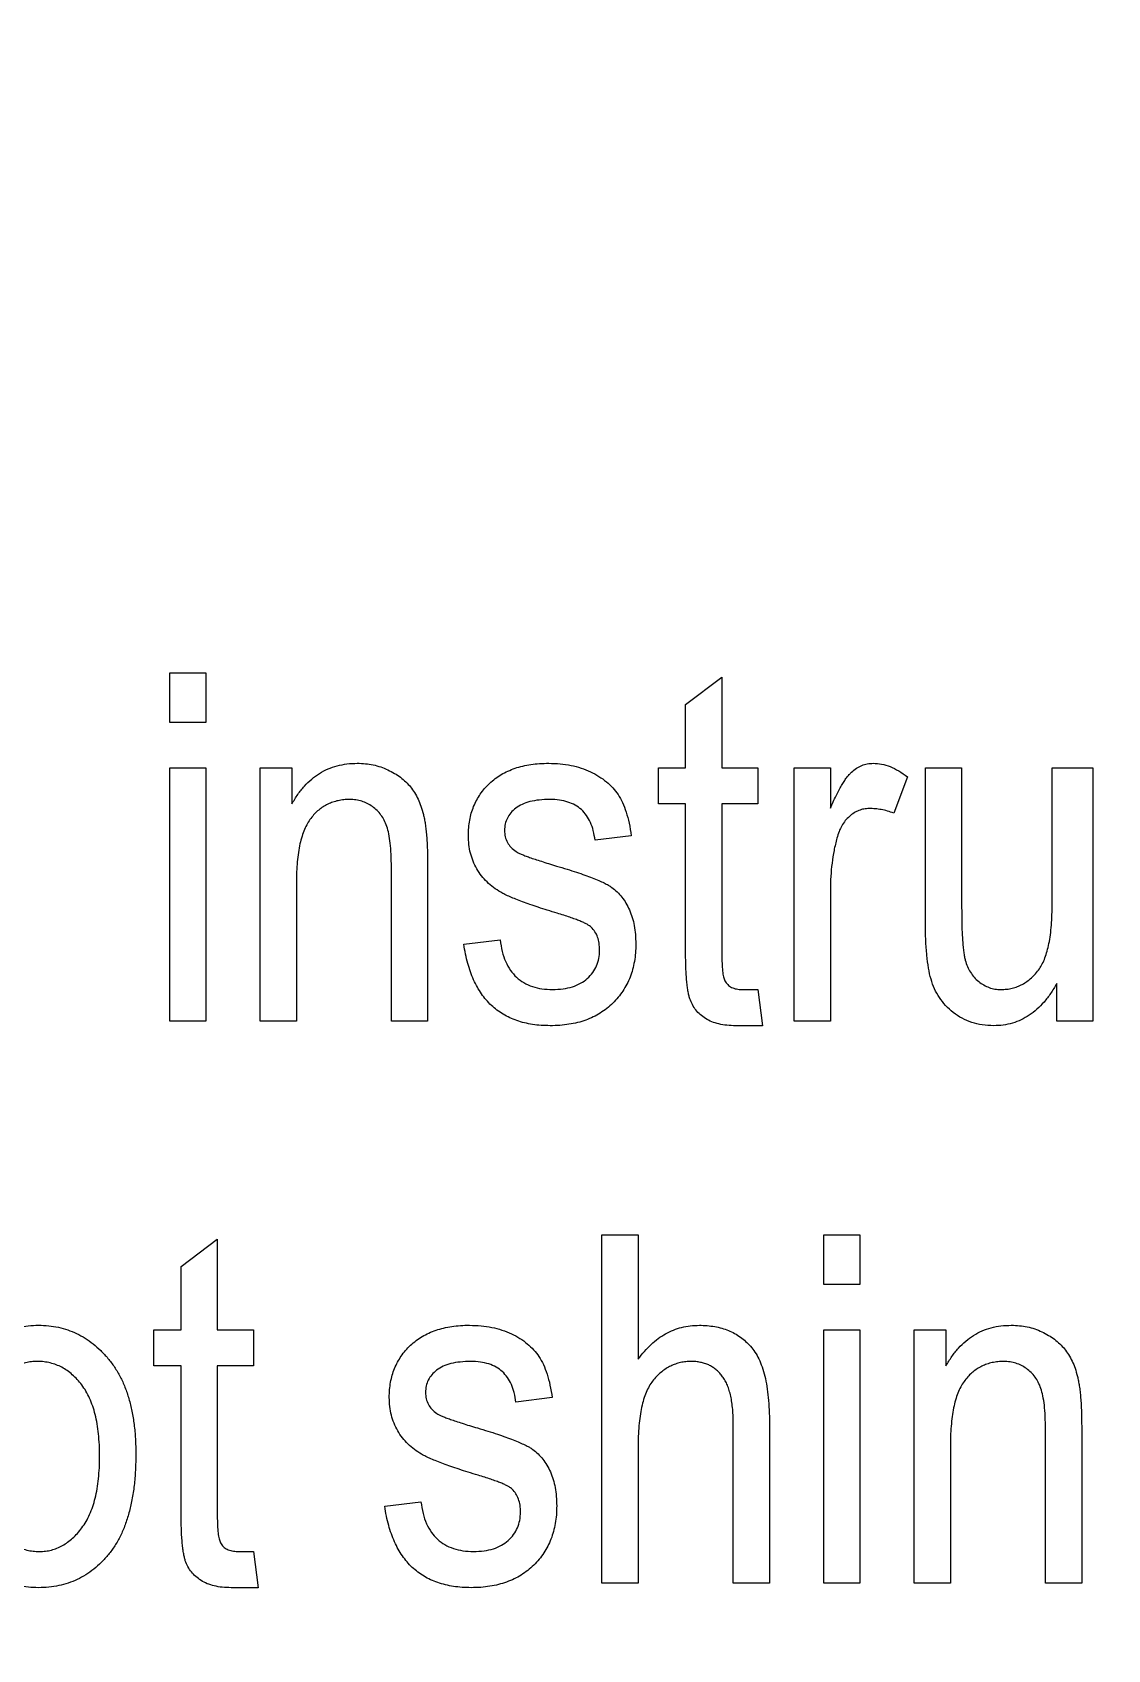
# Model space of a CAD drawing. Header units: millimetres. Extents: x -34 to 34, y -34 to 34.
# Drawn here: x -16.14 to -10.59, y 7.17 to 15.52 of the extents above; entities that cross this region are included whole.
import ezdxf

# ---------------------------------------------------------------- set-up
doc = ezdxf.new("R2010")
doc.units = ezdxf.units.MM

msp = doc.modelspace()

# ---------------------------------------------------------------- linework, layer by layer
at = {"color": 7, "linetype": 'Continuous', "lineweight": 25}
for p, q in [((-15.4331, 11.9557), (-15.4331, 12.2126)), ((-15.4331, 12.2126), (-15.2463, 12.2126)), ((-15.2463, 12.2126), (-15.2463, 11.9557)), ((-12.7714, 12.0491), (-12.5846, 12.1892)), ((-12.5846, 12.1892), (-12.5846, 11.7223)), ((-12.7714, 11.7223), (-12.7714, 12.0491)), ((-15.2463, 11.9557), (-15.4331, 11.9557)), ((-15.4331, 10.4148), (-15.4331, 11.7223)), ((-15.4331, 11.7223), (-15.2463, 11.7223)), ((-15.2463, 11.7223), (-15.2463, 10.4148)), ((-14.9661, 10.4148), (-14.9661, 11.7223)), ((-14.9661, 11.7223), (-14.8027, 11.7223)), ((-14.8027, 11.7223), (-14.8027, 11.5355)), ((-12.9115, 11.5355), (-12.9115, 11.7223)), ((-12.9115, 11.7223), (-12.7714, 11.7223)), ((-12.5846, 11.7223), (-12.3978, 11.7223)), ((-12.3978, 11.7223), (-12.3978, 11.5355)), ((-12.211, 10.4148), (-12.211, 11.7223)), ((-12.211, 11.7223), (-12.0242, 11.7223)), ((-12.0242, 11.7223), (-12.0242, 11.5136)), ((-11.5339, 10.916), (-11.5339, 11.7223)), ((-11.5339, 11.7223), (-11.3471, 11.7223)), ((-11.3471, 11.7223), (-11.3471, 10.9985)), ((-10.8802, 11.0229), (-10.8802, 11.7223)), ((-10.8802, 11.7223), (-10.67, 11.7223)), ((-10.67, 11.7223), (-10.67, 10.4148)), ((-11.6273, 11.6756), (-11.6974, 11.4888)), ((-12.7714, 11.5355), (-12.9115, 11.5355)), ((-12.7714, 10.7887), (-12.7714, 11.5355)), ((-12.3978, 11.5355), (-12.5846, 11.5355)), ((-12.5846, 11.5355), (-12.5846, 10.7613)), ((-13.0516, 11.372), (-13.2384, 11.3487)), ((-14.289, 10.4148), (-14.289, 11.2093)), ((-14.1022, 11.2152), (-14.1022, 10.4148)), ((-14.7794, 11.1283), (-14.7794, 10.4148)), ((-12.0242, 11.0926), (-12.0242, 10.4148)), ((-13.9155, 10.8117), (-13.7287, 10.835)), ((-10.8568, 10.4148), (-10.8568, 10.6088)), ((-12.4792, 10.5782), (-12.3978, 10.5782)), ((-12.3978, 10.5782), (-12.3745, 10.3914)), ((-15.2463, 10.4148), (-15.4331, 10.4148)), ((-14.7794, 10.4148), (-14.9661, 10.4148)), ((-14.1022, 10.4148), (-14.289, 10.4148)), ((-12.3745, 10.3914), (-12.5127, 10.3914)), ((-12.0242, 10.4148), (-12.211, 10.4148)), ((-10.67, 10.4148), (-10.8568, 10.4148)), ((-15.3742, 9.1495), (-15.1874, 9.2896)), ((-15.1874, 9.2896), (-15.1874, 8.8226)), ((-13.2028, 7.5151), (-13.2028, 9.3129)), ((-13.2028, 9.3129), (-13.016, 9.3129)), ((-13.016, 9.3129), (-13.016, 8.6701)), ((-12.0587, 9.0561), (-12.0587, 9.3129)), ((-12.0587, 9.3129), (-11.8719, 9.3129)), ((-11.8719, 9.3129), (-11.8719, 9.0561)), ((-15.3742, 8.8226), (-15.3742, 9.1495)), ((-11.8719, 9.0561), (-12.0587, 9.0561)), ((-15.5143, 8.6358), (-15.5143, 8.8226)), ((-15.5143, 8.8226), (-15.3742, 8.8226)), ((-15.1874, 8.8226), (-15.0006, 8.8226)), ((-15.0006, 8.8226), (-15.0006, 8.6358)), ((-12.0587, 7.5151), (-12.0587, 8.8226)), ((-12.0587, 8.8226), (-11.8719, 8.8226)), ((-11.8719, 8.8226), (-11.8719, 7.5151)), ((-11.5918, 7.5151), (-11.5918, 8.8226)), ((-11.5918, 8.8226), (-11.4283, 8.8226)), ((-11.4283, 8.8226), (-11.4283, 8.6358)), ((-15.3742, 8.6358), (-15.5143, 8.6358)), ((-15.3742, 7.889), (-15.3742, 8.6358)), ((-15.0006, 8.6358), (-15.1874, 8.6358)), ((-15.1874, 8.6358), (-15.1874, 7.8617)), ((-13.4596, 8.4724), (-13.6464, 8.449)), ((-12.5257, 7.5151), (-12.5257, 8.3421)), ((-12.3389, 8.3399), (-12.3389, 7.5151)), ((-10.9147, 7.5151), (-10.9147, 8.3097)), ((-10.7279, 8.3155), (-10.7279, 7.5151)), ((-13.016, 8.229), (-13.016, 7.5151)), ((-11.405, 8.2287), (-11.405, 7.5151)), ((-14.3235, 7.912), (-14.1367, 7.9354)), ((-15.082, 7.6785), (-15.0006, 7.6785)), ((-15.0006, 7.6785), (-14.9773, 7.4917)), ((-13.016, 7.5151), (-13.2028, 7.5151)), ((-12.3389, 7.5151), (-12.5257, 7.5151)), ((-11.8719, 7.5151), (-12.0587, 7.5151)), ((-11.405, 7.5151), (-11.5918, 7.5151)), ((-10.7279, 7.5151), (-10.9147, 7.5151)), ((-14.9773, 7.4917), (-15.1155, 7.4917))]:
    msp.add_line(p, q, dxfattribs=at)
at = {"color": 7, "linetype": 'Continuous'}
msp.add_circle((0, 0), 34, dxfattribs=at)
at = {"color": 7, "linetype": 'Continuous', "lineweight": 25}
for points, knots in [([(-14.8027, 11.5355), (-14.7927, 11.5523), (-14.7735, 11.5847), (-14.7392, 11.628), (-14.7014, 11.6643), (-14.6605, 11.6944), (-14.6164, 11.7177), (-14.5686, 11.7336), (-14.518, 11.7439), (-14.483, 11.745), (-14.4652, 11.7456)], [0, 0, 0, 0, 0.1396, 0.269696, 0.394051, 0.513661, 0.631635, 0.750274, 0.872674, 1, 1, 1, 1]), ([(-14.4652, 11.7456), (-14.4512, 11.7452), (-14.4237, 11.7443), (-14.3832, 11.738), (-14.3443, 11.7275), (-14.3075, 11.7123), (-14.2733, 11.6943), (-14.2416, 11.674), (-14.2145, 11.6499), (-14.1898, 11.6238), (-14.1688, 11.594), (-14.1503, 11.5606), (-14.1357, 11.5227), (-14.1254, 11.4884), (-14.1186, 11.4579), (-14.1145, 11.4318), (-14.1102, 11.4028), (-14.1077, 11.3708), (-14.1048, 11.3361), (-14.1037, 11.2983), (-14.1024, 11.2577), (-14.1023, 11.2296), (-14.1022, 11.2152)], [0, 0, 0, 0, 0.057076, 0.112243, 0.166711, 0.220738, 0.273946, 0.324397, 0.373587, 0.421633, 0.470319, 0.521782, 0.576728, 0.63569, 0.667677, 0.703855, 0.743388, 0.787184, 0.834397, 0.885486, 0.941017, 1, 1, 1, 1]), ([(-13.8921, 11.3728), (-13.8918, 11.3863), (-13.8911, 11.4127), (-13.8857, 11.4514), (-13.8776, 11.4882), (-13.8655, 11.5232), (-13.8495, 11.5557), (-13.831, 11.5868), (-13.8085, 11.6157), (-13.7826, 11.6425), (-13.754, 11.6671), (-13.7221, 11.688), (-13.6878, 11.7059), (-13.6507, 11.7205), (-13.6112, 11.7318), (-13.569, 11.7396), (-13.5243, 11.7451), (-13.4935, 11.7454), (-13.4777, 11.7456)], [0, 0, 0, 0, 0.064436, 0.125867, 0.185938, 0.24426, 0.301581, 0.35857, 0.416451, 0.475923, 0.535995, 0.595828, 0.657302, 0.7203, 0.78546, 0.85336, 0.924575, 1, 1, 1, 1]), ([(-13.4777, 11.7456), (-13.4578, 11.745), (-13.4192, 11.7438), (-13.3631, 11.7359), (-13.3107, 11.7219), (-13.2624, 11.7027), (-13.2184, 11.6791), (-13.1798, 11.6512), (-13.1466, 11.6196), (-13.1183, 11.5837), (-13.0953, 11.5415), (-13.0767, 11.4921), (-13.0613, 11.4349), (-13.0549, 11.3938), (-13.0516, 11.372)], [0, 0, 0, 0, 0.094098, 0.183224, 0.267982, 0.350533, 0.429223, 0.50396, 0.575737, 0.645979, 0.719792, 0.80267, 0.895821, 1, 1, 1, 1]), ([(-12.0242, 11.5136), (-12.0195, 11.5248), (-12.0103, 11.5465), (-11.9955, 11.5769), (-11.9819, 11.6049), (-11.9679, 11.6296), (-11.9546, 11.6516), (-11.9413, 11.6704), (-11.9284, 11.6863), (-11.912, 11.7034), (-11.8905, 11.7202), (-11.8631, 11.7351), (-11.8337, 11.7439), (-11.8137, 11.745), (-11.8035, 11.7456)], [0, 0, 0, 0, 0.107464, 0.207128, 0.29815, 0.381595, 0.457107, 0.523978, 0.584878, 0.637149, 0.732511, 0.823565, 0.910677, 1, 1, 1, 1]), ([(-11.8035, 11.7456), (-11.789, 11.7447), (-11.7591, 11.743), (-11.7147, 11.7287), (-11.6697, 11.7068), (-11.6419, 11.6863), (-11.6273, 11.6756)], [0, 0, 0, 0, 0.226109, 0.462956, 0.719978, 1, 1, 1, 1]), ([(-14.5039, 11.5588), (-14.5141, 11.5586), (-14.5342, 11.5581), (-14.5635, 11.5532), (-14.5911, 11.5455), (-14.6172, 11.5349), (-14.6419, 11.5214), (-14.6646, 11.5043), (-14.686, 11.4846), (-14.7053, 11.4613), (-14.7233, 11.4347), (-14.7383, 11.4036), (-14.751, 11.3682), (-14.7616, 11.3286), (-14.7694, 11.2847), (-14.7751, 11.2365), (-14.7789, 11.1839), (-14.7792, 11.1473), (-14.7794, 11.1283)], [0, 0, 0, 0, 0.053032, 0.104144, 0.15326, 0.201625, 0.249892, 0.298577, 0.348552, 0.40047, 0.45504, 0.51483, 0.579268, 0.649788, 0.726724, 0.810576, 0.901604, 1, 1, 1, 1]), ([(-14.289, 11.2093), (-14.2893, 11.2317), (-14.2898, 11.2734), (-14.2938, 11.3311), (-14.3012, 11.379), (-14.3113, 11.4185), (-14.3253, 11.4509), (-14.3421, 11.4789), (-14.3628, 11.5028), (-14.3866, 11.5229), (-14.4129, 11.5391), (-14.4415, 11.5505), (-14.4721, 11.5577), (-14.4932, 11.5585), (-14.5039, 11.5588)], [0, 0, 0, 0, 0.144217, 0.268382, 0.372345, 0.456741, 0.530103, 0.599047, 0.666277, 0.732998, 0.799118, 0.864162, 0.930883, 1, 1, 1, 1]), ([(-13.4711, 11.5588), (-13.4896, 11.5583), (-13.5243, 11.5574), (-13.5727, 11.549), (-13.6141, 11.5357), (-13.6476, 11.5157), (-13.6733, 11.4913), (-13.6918, 11.4635), (-13.7034, 11.4324), (-13.7047, 11.4103), (-13.7053, 11.399)], [0, 0, 0, 0, 0.174448, 0.326882, 0.461347, 0.581638, 0.691071, 0.792789, 0.893938, 1, 1, 1, 1]), ([(-13.2384, 11.3487), (-13.2409, 11.3652), (-13.2458, 11.3966), (-13.2603, 11.4402), (-13.2814, 11.4768), (-13.3077, 11.5075), (-13.3407, 11.5308), (-13.3791, 11.5473), (-13.4233, 11.5572), (-13.4546, 11.5583), (-13.4711, 11.5588)], [0, 0, 0, 0, 0.14289, 0.271578, 0.390469, 0.502571, 0.615208, 0.73219, 0.859187, 1, 1, 1, 1]), ([(-11.824, 11.5121), (-11.8331, 11.5117), (-11.8514, 11.5108), (-11.8778, 11.5024), (-11.9034, 11.4901), (-11.9267, 11.472), (-11.9483, 11.45), (-11.966, 11.4234), (-11.9809, 11.3931), (-11.9876, 11.3711), (-11.991, 11.3596)], [0, 0, 0, 0, 0.112848, 0.223771, 0.33901, 0.460958, 0.585978, 0.716454, 0.853137, 1, 1, 1, 1]), ([(-11.6974, 11.4888), (-11.7081, 11.4924), (-11.7292, 11.4994), (-11.7612, 11.5066), (-11.7927, 11.5113), (-11.8136, 11.5118), (-11.824, 11.5121)], [0, 0, 0, 0, 0.263191, 0.515011, 0.759958, 1, 1, 1, 1]), ([(-13.4339, 10.9718), (-13.4509, 10.977), (-13.4836, 10.987), (-13.5304, 11.002), (-13.5731, 11.0161), (-13.6115, 11.0299), (-13.6457, 11.0436), (-13.6761, 11.0558), (-13.7024, 11.0677), (-13.7313, 11.083), (-13.7629, 11.1037), (-13.7963, 11.1322), (-13.825, 11.1647), (-13.8493, 11.2005), (-13.8682, 11.2398), (-13.8824, 11.2817), (-13.8903, 11.3265), (-13.8915, 11.3572), (-13.8921, 11.3728)], [0, 0, 0, 0, 0.080348, 0.1540858, 0.2217464, 0.2830078, 0.3384292, 0.3876371, 0.431089, 0.4683951, 0.535347, 0.6011012, 0.6656148, 0.7304355, 0.7957028, 0.8616285, 0.9296397, 1, 1, 1, 1]), ([(-13.7053, 11.399), (-13.7047, 11.3881), (-13.7035, 11.3667), (-13.6915, 11.3368), (-13.6726, 11.3104), (-13.6553, 11.2972), (-13.6462, 11.2903)], [0, 0, 0, 0, 0.253335, 0.496023, 0.737057, 1, 1, 1, 1]), ([(-11.991, 11.3596), (-11.9962, 11.3384), (-12.0067, 11.2957), (-12.0165, 11.2296), (-12.023, 11.1618), (-12.0238, 11.1158), (-12.0242, 11.0926)], [0, 0, 0, 0, 0.242734, 0.489053, 0.741607, 1, 1, 1, 1]), ([(-13.6462, 11.2903), (-13.6426, 11.2882), (-13.6341, 11.2832), (-13.6187, 11.2761), (-13.599, 11.2681), (-13.5749, 11.2596), (-13.5467, 11.2495), (-13.5139, 11.2393), (-13.477, 11.2273), (-13.4507, 11.2196), (-13.4368, 11.2155)], [0, 0, 0, 0, 0.056472, 0.132657, 0.228152, 0.343167, 0.4768, 0.631658, 0.805172, 1, 1, 1, 1]), ([(-13.4368, 11.2155), (-13.4188, 11.2101), (-13.3845, 11.1998), (-13.3359, 11.1841), (-13.2924, 11.1692), (-13.2542, 11.1551), (-13.2212, 11.1417), (-13.1935, 11.1288), (-13.1706, 11.1176), (-13.1477, 11.1023), (-13.1239, 11.0822), (-13.0992, 11.0549), (-13.0779, 11.0235), (-13.06, 10.9884), (-13.046, 10.9495), (-13.0351, 10.9073), (-13.0296, 10.8613), (-13.0287, 10.8296), (-13.0282, 10.8131)], [0, 0, 0, 0, 0.088802, 0.1690438, 0.2412984, 0.3055988, 0.3614603, 0.4094934, 0.4495465, 0.4818679, 0.5389057, 0.5962116, 0.6552845, 0.7171584, 0.7819972, 0.8500813, 0.9224248, 1, 1, 1, 1]), ([(-10.9462, 10.6851), (-10.9409, 10.6935), (-10.9296, 10.7112), (-10.9164, 10.7419), (-10.9053, 10.7771), (-10.8958, 10.817), (-10.8886, 10.8617), (-10.8837, 10.9112), (-10.8808, 10.9655), (-10.8804, 11.0032), (-10.8802, 11.0229)], [0, 0, 0, 0, 0.085387, 0.18044, 0.28596, 0.403171, 0.532484, 0.67549, 0.830521, 1, 1, 1, 1]), ([(-13.2577, 10.8996), (-13.2607, 10.9021), (-13.2676, 10.9079), (-13.2808, 10.9155), (-13.2973, 10.924), (-13.3175, 10.9328), (-13.3416, 10.9416), (-13.369, 10.9517), (-13.4002, 10.9617), (-13.4223, 10.9683), (-13.4339, 10.9718)], [0, 0, 0, 0, 0.0610042, 0.1413952, 0.2376911, 0.352034, 0.4865135, 0.6384007, 0.8107359, 1, 1, 1, 1]), ([(-11.3471, 10.9985), (-11.347, 10.9824), (-11.3469, 10.9516), (-11.3462, 10.9075), (-11.3448, 10.8675), (-11.3426, 10.8317), (-11.3402, 10.8001), (-11.3368, 10.7726), (-11.3335, 10.7491), (-11.3276, 10.724), (-11.3184, 10.6964), (-11.3021, 10.6675), (-11.2834, 10.6409), (-11.2599, 10.6189), (-11.2336, 10.601), (-11.2054, 10.5876), (-11.1751, 10.5796), (-11.1544, 10.5787), (-11.1439, 10.5782)], [0, 0, 0, 0, 0.091359, 0.175113, 0.251293, 0.319245, 0.378962, 0.431928, 0.476759, 0.513694, 0.57892, 0.641169, 0.702077, 0.763267, 0.823543, 0.882371, 0.940283, 1, 1, 1, 1]), ([(-13.215, 10.781), (-13.2154, 10.7931), (-13.2162, 10.8162), (-13.2243, 10.8485), (-13.2378, 10.8769), (-13.2511, 10.8921), (-13.2577, 10.8996)], [0, 0, 0, 0, 0.280002, 0.533179, 0.769121, 1, 1, 1, 1]), ([(-11.1822, 10.3914), (-11.2018, 10.3922), (-11.2399, 10.3939), (-11.2949, 10.4069), (-11.3454, 10.4284), (-11.391, 10.4579), (-11.4302, 10.4945), (-11.4632, 10.5357), (-11.4887, 10.5815), (-11.5067, 10.633), (-11.5193, 10.6911), (-11.5275, 10.7577), (-11.5331, 10.8337), (-11.5336, 10.8876), (-11.5339, 10.916)], [0, 0, 0, 0, 0.08132, 0.158893, 0.233828, 0.30932, 0.383918, 0.456423, 0.528344, 0.60161, 0.68264, 0.775682, 0.881375, 1, 1, 1, 1]), ([(-13.47, 10.3914), (-13.4856, 10.3918), (-13.516, 10.3926), (-13.5604, 10.3972), (-13.6022, 10.4057), (-13.6418, 10.4169), (-13.6785, 10.4319), (-13.713, 10.4498), (-13.7446, 10.4715), (-13.7743, 10.496), (-13.8007, 10.5243), (-13.8252, 10.5556), (-13.8465, 10.5903), (-13.8657, 10.6282), (-13.8819, 10.6695), (-13.8957, 10.714), (-13.9076, 10.7616), (-13.9128, 10.7947), (-13.9155, 10.8117)], [0, 0, 0, 0, 0.068598, 0.133768, 0.196572, 0.256229, 0.314602, 0.370895, 0.427188, 0.483069, 0.539889, 0.597519, 0.657405, 0.719194, 0.784329, 0.852247, 0.924462, 1, 1, 1, 1]), ([(-13.7287, 10.835), (-13.7255, 10.8146), (-13.7195, 10.7758), (-13.7015, 10.7223), (-13.6768, 10.677), (-13.6446, 10.6401), (-13.6059, 10.612), (-13.5613, 10.5922), (-13.511, 10.5803), (-13.4757, 10.5789), (-13.4572, 10.5782)], [0, 0, 0, 0, 0.14866, 0.28179, 0.404034, 0.51815, 0.630888, 0.74606, 0.86749, 1, 1, 1, 1]), ([(-13.0282, 10.8131), (-13.0286, 10.7978), (-13.0293, 10.7678), (-13.0347, 10.7237), (-13.0444, 10.6821), (-13.0568, 10.6424), (-13.074, 10.6053), (-13.0943, 10.5701), (-13.1187, 10.5375), (-13.1463, 10.5072), (-13.1773, 10.4799), (-13.2109, 10.456), (-13.2476, 10.4362), (-13.2867, 10.4197), (-13.3288, 10.407), (-13.3735, 10.398), (-13.4209, 10.3924), (-13.4533, 10.3917), (-13.47, 10.3914)], [0, 0, 0, 0, 0.066737, 0.130739, 0.192622, 0.252706, 0.311442, 0.370262, 0.428902, 0.488462, 0.548455, 0.608072, 0.667754, 0.729187, 0.792805, 0.858714, 0.927446, 1, 1, 1, 1]), ([(-13.4572, 10.5782), (-13.4389, 10.5788), (-13.4043, 10.58), (-13.3555, 10.5907), (-13.313, 10.6084), (-13.2779, 10.6341), (-13.25, 10.6649), (-13.2292, 10.6998), (-13.2172, 10.7393), (-13.2158, 10.7668), (-13.215, 10.781)], [0, 0, 0, 0, 0.15427, 0.291956, 0.41929, 0.539779, 0.656024, 0.767785, 0.880428, 1, 1, 1, 1]), ([(-12.5127, 10.3914), (-12.5281, 10.3917), (-12.5574, 10.3922), (-12.599, 10.4), (-12.6364, 10.4107), (-12.6685, 10.4275), (-12.6958, 10.4482), (-12.719, 10.4721), (-12.7368, 10.5), (-12.7486, 10.526), (-12.7552, 10.5502), (-12.7593, 10.5725), (-12.7635, 10.5988), (-12.766, 10.6291), (-12.7689, 10.6633), (-12.77, 10.7015), (-12.7713, 10.7437), (-12.7713, 10.7733), (-12.7714, 10.7887)], [0, 0, 0, 0, 0.082978, 0.158466, 0.227964, 0.292396, 0.353441, 0.412531, 0.471462, 0.531841, 0.565997, 0.606892, 0.654804, 0.709656, 0.771661, 0.840124, 0.916455, 1, 1, 1, 1]), ([(-12.5846, 10.7613), (-12.5844, 10.745), (-12.5841, 10.7155), (-12.5813, 10.6762), (-12.5772, 10.6459), (-12.5709, 10.6298), (-12.5682, 10.6231)], [0, 0, 0, 0, 0.349051, 0.631075, 0.845143, 1, 1, 1, 1]), ([(-11.1439, 10.5782), (-11.1341, 10.5786), (-11.1147, 10.5794), (-11.0863, 10.584), (-11.0594, 10.5927), (-11.0338, 10.6043), (-11.0094, 10.6194), (-10.9869, 10.6383), (-10.9653, 10.66), (-10.9527, 10.6765), (-10.9462, 10.6851)], [0, 0, 0, 0, 0.126467, 0.248159, 0.367432, 0.487375, 0.608457, 0.733563, 0.862493, 1, 1, 1, 1]), ([(-12.5682, 10.6231), (-12.5637, 10.6161), (-12.5549, 10.6023), (-12.5337, 10.5881), (-12.508, 10.5796), (-12.4892, 10.5787), (-12.4792, 10.5782)], [0, 0, 0, 0, 0.23382, 0.463567, 0.713334, 1, 1, 1, 1]), ([(-10.8568, 10.6088), (-10.8669, 10.5916), (-10.8864, 10.5583), (-10.9206, 10.5137), (-10.9577, 10.4762), (-10.9972, 10.445), (-11.0397, 10.4211), (-11.0847, 10.4037), (-11.1326, 10.3931), (-11.1655, 10.392), (-11.1822, 10.3914)], [0, 0, 0, 0, 0.145351, 0.280358, 0.407344, 0.528382, 0.645242, 0.760901, 0.878542, 1, 1, 1, 1]), ([(-16.6116, 8.1688), (-16.6112, 8.196), (-16.6104, 8.2486), (-16.604, 8.325), (-16.5925, 8.3961), (-16.5777, 8.4623), (-16.5574, 8.5232), (-16.5332, 8.5792), (-16.5042, 8.63), (-16.4709, 8.6755), (-16.434, 8.7154), (-16.3949, 8.7505), (-16.353, 8.7798), (-16.309, 8.8041), (-16.2626, 8.8228), (-16.2138, 8.8364), (-16.1625, 8.8446), (-16.1274, 8.8455), (-16.1097, 8.8459)], [0, 0, 0, 0, 0.0857885, 0.1664595, 0.2420111, 0.3134663, 0.3807164, 0.4449487, 0.5060989, 0.5652478, 0.6226765, 0.6777026, 0.7312604, 0.7839272, 0.8362008, 0.88929, 0.9437894, 1, 1, 1, 1]), ([(-16.1097, 8.8459), (-16.0921, 8.8455), (-16.0577, 8.8446), (-16.0071, 8.8363), (-15.9589, 8.8228), (-15.9125, 8.8042), (-15.8689, 8.7796), (-15.827, 8.7506), (-15.7878, 8.7153), (-15.7508, 8.6754), (-15.7165, 8.6306), (-15.6876, 8.5802), (-15.6624, 8.5255), (-15.6427, 8.4658), (-15.627, 8.4016), (-15.6158, 8.3327), (-15.6087, 8.2591), (-15.608, 8.2084), (-15.6077, 8.1823)], [0, 0, 0, 0, 0.056299, 0.110484, 0.164018, 0.2171, 0.270239, 0.324625, 0.380501, 0.439083, 0.499299, 0.561252, 0.625211, 0.69239, 0.762761, 0.837168, 0.916399, 1, 1, 1, 1]), ([(-14.3002, 8.4731), (-14.2998, 8.4866), (-14.2991, 8.513), (-14.2938, 8.5517), (-14.2856, 8.5886), (-14.2736, 8.6235), (-14.2576, 8.6561), (-14.239, 8.6871), (-14.2165, 8.716), (-14.1907, 8.7429), (-14.1621, 8.7674), (-14.1302, 8.7883), (-14.0959, 8.8062), (-14.0588, 8.8208), (-14.0192, 8.8321), (-13.977, 8.8399), (-13.9323, 8.8454), (-13.9016, 8.8458), (-13.8857, 8.8459)], [0, 0, 0, 0, 0.064436, 0.125867, 0.185938, 0.24426, 0.301581, 0.35857, 0.416451, 0.475923, 0.535995, 0.595828, 0.657302, 0.7203, 0.78546, 0.85336, 0.924575, 1, 1, 1, 1]), ([(-13.8857, 8.8459), (-13.8659, 8.8453), (-13.8272, 8.8442), (-13.7711, 8.8363), (-13.7188, 8.8223), (-13.6705, 8.803), (-13.6265, 8.7794), (-13.5878, 8.7516), (-13.5546, 8.72), (-13.5264, 8.684), (-13.5034, 8.6418), (-13.4847, 8.5924), (-13.4693, 8.5353), (-13.463, 8.4941), (-13.4596, 8.4724)], [0, 0, 0, 0, 0.094098, 0.1832242, 0.2679816, 0.3505333, 0.4292231, 0.5039605, 0.5757366, 0.6459794, 0.7197925, 0.8026697, 0.8958214, 1, 1, 1, 1]), ([(-13.016, 8.6701), (-13.0054, 8.6841), (-12.9849, 8.7112), (-12.9505, 8.7473), (-12.9137, 8.7773), (-12.8752, 8.8026), (-12.8344, 8.822), (-12.7917, 8.8361), (-12.7467, 8.8441), (-12.716, 8.8453), (-12.7004, 8.8459)], [0, 0, 0, 0, 0.139469, 0.271137, 0.396529, 0.517824, 0.63709, 0.755446, 0.875647, 1, 1, 1, 1]), ([(-12.7004, 8.8459), (-12.6868, 8.8456), (-12.6603, 8.8449), (-12.6216, 8.8396), (-12.585, 8.8313), (-12.5505, 8.8198), (-12.5184, 8.8042), (-12.4886, 8.7853), (-12.4608, 8.763), (-12.435, 8.7375), (-12.412, 8.707), (-12.3923, 8.6711), (-12.3756, 8.6295), (-12.3619, 8.5824), (-12.3514, 8.5296), (-12.3445, 8.4713), (-12.3395, 8.4075), (-12.3391, 8.3631), (-12.3389, 8.3399)], [0, 0, 0, 0, 0.057444, 0.11172, 0.164296, 0.215175, 0.264674, 0.314426, 0.363638, 0.414362, 0.467035, 0.523919, 0.586431, 0.655337, 0.730601, 0.812712, 0.902626, 1, 1, 1, 1]), ([(-11.4283, 8.6358), (-11.4184, 8.6526), (-11.3991, 8.685), (-11.3648, 8.7283), (-11.327, 8.7647), (-11.2862, 8.7947), (-11.242, 8.8181), (-11.1942, 8.8339), (-11.1436, 8.8442), (-11.1087, 8.8454), (-11.0909, 8.8459)], [0, 0, 0, 0, 0.1396, 0.269696, 0.394051, 0.513661, 0.631635, 0.750274, 0.872674, 1, 1, 1, 1]), ([(-11.0909, 8.8459), (-11.0769, 8.8455), (-11.0493, 8.8447), (-11.0088, 8.8383), (-10.9699, 8.8278), (-10.9332, 8.8127), (-10.8989, 8.7946), (-10.8673, 8.7743), (-10.8401, 8.7502), (-10.8154, 8.7242), (-10.7945, 8.6943), (-10.7759, 8.661), (-10.7613, 8.623), (-10.751, 8.5887), (-10.7442, 8.5582), (-10.7401, 8.5321), (-10.7358, 8.5031), (-10.7333, 8.4712), (-10.7304, 8.4364), (-10.7293, 8.3987), (-10.728, 8.3581), (-10.7279, 8.33), (-10.7279, 8.3155)], [0, 0, 0, 0, 0.057076, 0.112243, 0.166711, 0.220738, 0.273946, 0.324397, 0.373587, 0.421633, 0.470319, 0.521782, 0.576728, 0.63569, 0.667677, 0.703855, 0.743388, 0.787184, 0.834397, 0.885486, 0.941017, 1, 1, 1, 1]), ([(-16.1144, 8.6592), (-16.125, 8.6589), (-16.1459, 8.6583), (-16.1765, 8.6521), (-16.2059, 8.6426), (-16.2343, 8.6293), (-16.2614, 8.6121), (-16.287, 8.5906), (-16.3115, 8.5656), (-16.335, 8.5372), (-16.356, 8.5046), (-16.3748, 8.4683), (-16.3904, 8.4279), (-16.4031, 8.3837), (-16.4129, 8.3356), (-16.4196, 8.2837), (-16.4241, 8.2279), (-16.4246, 8.1894), (-16.4249, 8.1696)], [0, 0, 0, 0, 0.0492081, 0.0969393, 0.1444395, 0.1924372, 0.2419393, 0.2932723, 0.3471776, 0.4041515, 0.4641378, 0.5270228, 0.5937147, 0.6648418, 0.7403695, 0.8212685, 0.9079297, 1, 1, 1, 1]), ([(-15.7945, 8.1696), (-15.7947, 8.1895), (-15.7952, 8.2281), (-15.7998, 8.284), (-15.8063, 8.3361), (-15.8167, 8.3841), (-15.8292, 8.4285), (-15.8455, 8.4686), (-15.8637, 8.5054), (-15.8856, 8.5376), (-15.9093, 8.5661), (-15.9344, 8.591), (-15.9609, 8.6121), (-15.9887, 8.6294), (-16.0183, 8.6426), (-16.0491, 8.6521), (-16.0813, 8.6582), (-16.1033, 8.6588), (-16.1144, 8.6592)], [0, 0, 0, 0, 0.091482, 0.177065, 0.256957, 0.332205, 0.401911, 0.467978, 0.530577, 0.589659, 0.646279, 0.700302, 0.751512, 0.801343, 0.850264, 0.899299, 0.949177, 1, 1, 1, 1]), ([(-13.8792, 8.6592), (-13.8977, 8.6587), (-13.9324, 8.6577), (-13.9808, 8.6494), (-14.0221, 8.636), (-14.0556, 8.6161), (-14.0813, 8.5916), (-14.0999, 8.5639), (-14.1115, 8.5327), (-14.1127, 8.5107), (-14.1134, 8.4994)], [0, 0, 0, 0, 0.174448, 0.326882, 0.461347, 0.581638, 0.691071, 0.792789, 0.893938, 1, 1, 1, 1]), ([(-13.6464, 8.449), (-13.649, 8.4655), (-13.6538, 8.4969), (-13.6683, 8.5405), (-13.6894, 8.5771), (-13.7158, 8.6079), (-13.7487, 8.6311), (-13.7872, 8.6477), (-13.8314, 8.6575), (-13.8627, 8.6586), (-13.8792, 8.6592)], [0, 0, 0, 0, 0.14289, 0.271578, 0.390469, 0.502571, 0.615208, 0.73219, 0.859187, 1, 1, 1, 1]), ([(-12.7431, 8.6592), (-12.7524, 8.6589), (-12.7707, 8.6583), (-12.7978, 8.654), (-12.8235, 8.646), (-12.8486, 8.636), (-12.8722, 8.6222), (-12.8952, 8.6061), (-12.9166, 8.5865), (-12.9373, 8.5643), (-12.9563, 8.5381), (-12.972, 8.507), (-12.9861, 8.472), (-12.9967, 8.4321), (-13.0055, 8.3879), (-13.0114, 8.339), (-13.0157, 8.2855), (-13.0159, 8.2484), (-13.016, 8.229)], [0, 0, 0, 0, 0.04841, 0.096097, 0.142584, 0.189362, 0.236938, 0.285298, 0.335747, 0.38842, 0.444027, 0.504346, 0.570021, 0.641321, 0.719788, 0.805709, 0.898842, 1, 1, 1, 1]), ([(-12.5257, 8.3421), (-12.5257, 8.3558), (-12.5258, 8.3821), (-12.5291, 8.42), (-12.533, 8.4551), (-12.5399, 8.4871), (-12.5476, 8.5162), (-12.5573, 8.5424), (-12.5696, 8.5652), (-12.583, 8.5854), (-12.5982, 8.6029), (-12.6151, 8.6178), (-12.633, 8.6306), (-12.6522, 8.6415), (-12.673, 8.6494), (-12.6953, 8.6547), (-12.7187, 8.6587), (-12.7348, 8.659), (-12.7431, 8.6592)], [0, 0, 0, 0, 0.0935899, 0.1807377, 0.261569, 0.3357961, 0.4051167, 0.468581, 0.527262, 0.5826444, 0.6347538, 0.6862366, 0.7365468, 0.7862918, 0.8373389, 0.8890111, 0.9431314, 1, 1, 1, 1]), ([(-11.1295, 8.6592), (-11.1398, 8.6589), (-11.1599, 8.6585), (-11.1891, 8.6535), (-11.2168, 8.6459), (-11.2428, 8.6352), (-11.2675, 8.6218), (-11.2902, 8.6046), (-11.3116, 8.5849), (-11.3309, 8.5616), (-11.3489, 8.535), (-11.364, 8.5039), (-11.3766, 8.4685), (-11.3872, 8.429), (-11.395, 8.385), (-11.4007, 8.3368), (-11.4045, 8.2842), (-11.4048, 8.2477), (-11.405, 8.2287)], [0, 0, 0, 0, 0.053032, 0.104144, 0.15326, 0.201625, 0.249892, 0.298577, 0.348552, 0.40047, 0.45504, 0.51483, 0.579268, 0.649788, 0.726724, 0.810576, 0.901604, 1, 1, 1, 1]), ([(-10.9147, 8.3097), (-10.9149, 8.332), (-10.9154, 8.3737), (-10.9194, 8.4314), (-10.9269, 8.4794), (-10.9369, 8.5189), (-10.9509, 8.5513), (-10.9678, 8.5792), (-10.9884, 8.6031), (-11.0123, 8.6232), (-11.0385, 8.6395), (-11.0672, 8.6508), (-11.0977, 8.6581), (-11.1188, 8.6588), (-11.1295, 8.6592)], [0, 0, 0, 0, 0.1442167, 0.2683822, 0.3723446, 0.456741, 0.530103, 0.5990465, 0.6662766, 0.7329978, 0.7991182, 0.8641618, 0.930883, 1, 1, 1, 1]), ([(-13.842, 8.0722), (-13.859, 8.0773), (-13.8917, 8.0873), (-13.9385, 8.1023), (-13.9811, 8.1164), (-14.0196, 8.1302), (-14.0537, 8.1439), (-14.0842, 8.1561), (-14.1105, 8.168), (-14.1394, 8.1834), (-14.171, 8.2041), (-14.2044, 8.2325), (-14.2331, 8.265), (-14.2574, 8.3008), (-14.2762, 8.3401), (-14.2904, 8.3821), (-14.2983, 8.4268), (-14.2995, 8.4575), (-14.3002, 8.4731)], [0, 0, 0, 0, 0.080348, 0.154086, 0.221746, 0.283008, 0.338429, 0.387637, 0.431089, 0.468395, 0.535347, 0.601101, 0.665615, 0.730436, 0.795703, 0.861629, 0.92964, 1, 1, 1, 1]), ([(-14.1134, 8.4994), (-14.1128, 8.4884), (-14.1115, 8.467), (-14.0995, 8.4372), (-14.0807, 8.4107), (-14.0633, 8.3975), (-14.0543, 8.3907)], [0, 0, 0, 0, 0.253335, 0.496023, 0.737057, 1, 1, 1, 1]), ([(-14.0543, 8.3907), (-14.0507, 8.3885), (-14.0421, 8.3836), (-14.0268, 8.3764), (-14.007, 8.3684), (-13.9829, 8.3599), (-13.9547, 8.3498), (-13.922, 8.3396), (-13.885, 8.3276), (-13.8588, 8.3199), (-13.8449, 8.3159)], [0, 0, 0, 0, 0.056472, 0.132657, 0.228152, 0.343167, 0.4768, 0.631658, 0.805172, 1, 1, 1, 1]), ([(-13.8449, 8.3159), (-13.8269, 8.3105), (-13.7926, 8.3002), (-13.7439, 8.2844), (-13.7005, 8.2695), (-13.6622, 8.2554), (-13.6292, 8.242), (-13.6016, 8.2291), (-13.5786, 8.2179), (-13.5558, 8.2026), (-13.532, 8.1825), (-13.5072, 8.1552), (-13.486, 8.1239), (-13.4681, 8.0887), (-13.454, 8.0498), (-13.4432, 8.0076), (-13.4377, 7.9616), (-13.4367, 7.9299), (-13.4363, 7.9135)], [0, 0, 0, 0, 0.088802, 0.169044, 0.241298, 0.305599, 0.36146, 0.409493, 0.449546, 0.481868, 0.538906, 0.596212, 0.655284, 0.717158, 0.781997, 0.850081, 0.922425, 1, 1, 1, 1]), ([(-15.6077, 8.1823), (-15.6081, 8.1541), (-15.6089, 8.0995), (-15.6153, 8.0204), (-15.6267, 7.947), (-15.6416, 7.8788), (-15.6619, 7.8166), (-15.6857, 7.7595), (-15.7147, 7.7081), (-15.748, 7.6624), (-15.7846, 7.6222), (-15.8237, 7.5872), (-15.8656, 7.5579), (-15.9096, 7.5334), (-15.9563, 7.5149), (-16.0052, 7.5013), (-16.0566, 7.4931), (-16.0918, 7.4922), (-16.1097, 7.4917)], [0, 0, 0, 0, 0.088003, 0.170193, 0.247313, 0.319619, 0.387372, 0.451254, 0.51221, 0.57084, 0.627211, 0.68147, 0.73428, 0.786212, 0.838108, 0.890456, 0.944195, 1, 1, 1, 1]), ([(-16.1097, 7.4917), (-16.1272, 7.4922), (-16.1619, 7.4931), (-16.2127, 7.5013), (-16.2613, 7.5148), (-16.3075, 7.534), (-16.3515, 7.5581), (-16.3932, 7.5878), (-16.4325, 7.6229), (-16.4694, 7.6631), (-16.5032, 7.7084), (-16.5323, 7.7593), (-16.5568, 7.8154), (-16.5771, 7.8763), (-16.5928, 7.9424), (-16.6033, 8.0134), (-16.6106, 8.0894), (-16.6113, 8.1418), (-16.6116, 8.1688)], [0, 0, 0, 0, 0.055517, 0.109709, 0.162498, 0.214987, 0.267724, 0.321039, 0.376682, 0.434188, 0.493645, 0.555402, 0.619368, 0.687195, 0.758459, 0.834052, 0.914482, 1, 1, 1, 1]), ([(-16.4249, 8.1696), (-16.4246, 8.1495), (-16.4241, 8.1106), (-16.4195, 8.0544), (-16.413, 8.002), (-16.4026, 7.9538), (-16.3901, 7.9092), (-16.3741, 7.8689), (-16.3554, 7.8322), (-16.3339, 7.7997), (-16.3101, 7.7712), (-16.2848, 7.7467), (-16.2584, 7.7256), (-16.2306, 7.7082), (-16.2011, 7.695), (-16.1702, 7.6856), (-16.138, 7.6795), (-16.116, 7.6788), (-16.1049, 7.6785)], [0, 0, 0, 0, 0.091829, 0.17777, 0.25803, 0.333106, 0.403186, 0.469619, 0.531579, 0.590989, 0.647479, 0.700989, 0.752082, 0.801798, 0.850607, 0.89953, 0.949294, 1, 1, 1, 1]), ([(-16.1049, 7.6785), (-16.0944, 7.6788), (-16.0737, 7.6795), (-16.0433, 7.6856), (-16.0139, 7.6951), (-15.9859, 7.7087), (-15.959, 7.7262), (-15.9329, 7.7469), (-15.9085, 7.7721), (-15.8852, 7.8009), (-15.8635, 7.8334), (-15.8449, 7.8702), (-15.8293, 7.9108), (-15.8167, 7.9552), (-15.8062, 8.0032), (-15.7998, 8.0554), (-15.7952, 8.1112), (-15.7947, 8.1497), (-15.7945, 8.1696)], [0, 0, 0, 0, 0.048586, 0.09626, 0.143167, 0.191349, 0.240317, 0.291669, 0.34551, 0.402853, 0.463077, 0.526389, 0.593526, 0.664568, 0.740121, 0.821482, 0.90804, 1, 1, 1, 1]), ([(-13.6657, 7.9999), (-13.6687, 8.0024), (-13.6756, 8.0083), (-13.6888, 8.0159), (-13.7054, 8.0243), (-13.7256, 8.0331), (-13.7496, 8.0419), (-13.7771, 8.052), (-13.8083, 8.062), (-13.8304, 8.0687), (-13.842, 8.0722)], [0, 0, 0, 0, 0.061004, 0.141395, 0.237691, 0.352034, 0.486513, 0.638401, 0.810736, 1, 1, 1, 1]), ([(-14.1367, 7.9354), (-14.1336, 7.9149), (-14.1276, 7.8762), (-14.1096, 7.8227), (-14.0849, 7.7773), (-14.0527, 7.7405), (-14.0139, 7.7123), (-13.9693, 7.6925), (-13.919, 7.6806), (-13.8837, 7.6793), (-13.8653, 7.6785)], [0, 0, 0, 0, 0.14866, 0.28179, 0.404034, 0.51815, 0.630888, 0.74606, 0.86749, 1, 1, 1, 1]), ([(-13.6231, 7.8814), (-13.6235, 7.8935), (-13.6242, 7.9165), (-13.6324, 7.9489), (-13.6459, 7.9772), (-13.6592, 7.9924), (-13.6657, 7.9999)], [0, 0, 0, 0, 0.280002, 0.533179, 0.769121, 1, 1, 1, 1]), ([(-15.1155, 7.4917), (-15.1309, 7.492), (-15.1602, 7.4926), (-15.2018, 7.5004), (-15.2391, 7.511), (-15.2713, 7.5278), (-15.2986, 7.5485), (-15.3218, 7.5724), (-15.3396, 7.6003), (-15.3514, 7.6263), (-15.358, 7.6505), (-15.3621, 7.6729), (-15.3663, 7.6991), (-15.3688, 7.7295), (-15.3717, 7.7636), (-15.3728, 7.8018), (-15.374, 7.844), (-15.3741, 7.8736), (-15.3742, 7.889)], [0, 0, 0, 0, 0.082978, 0.158466, 0.227964, 0.292396, 0.353441, 0.412531, 0.471462, 0.531841, 0.565997, 0.606892, 0.654804, 0.709656, 0.771661, 0.840124, 0.916455, 1, 1, 1, 1]), ([(-15.1874, 7.8617), (-15.1872, 7.8454), (-15.1869, 7.8159), (-15.1841, 7.7766), (-15.18, 7.7462), (-15.1737, 7.7301), (-15.171, 7.7234)], [0, 0, 0, 0, 0.3490506, 0.631075, 0.845143, 1, 1, 1, 1]), ([(-13.8781, 7.4917), (-13.8936, 7.4921), (-13.924, 7.4929), (-13.9685, 7.4975), (-14.0103, 7.506), (-14.0499, 7.5172), (-14.0866, 7.5322), (-14.1211, 7.5502), (-14.1527, 7.5719), (-14.1823, 7.5964), (-14.2088, 7.6247), (-14.2332, 7.6559), (-14.2545, 7.6907), (-14.2737, 7.7286), (-14.29, 7.7698), (-14.3038, 7.8143), (-14.3156, 7.8619), (-14.3208, 7.8951), (-14.3235, 7.912)], [0, 0, 0, 0, 0.068598, 0.133768, 0.196572, 0.256229, 0.314602, 0.370895, 0.427188, 0.483069, 0.539889, 0.597519, 0.657405, 0.719194, 0.784329, 0.852247, 0.924462, 1, 1, 1, 1]), ([(-13.4363, 7.9135), (-13.4366, 7.8981), (-13.4373, 7.8681), (-13.4427, 7.8241), (-13.4524, 7.7824), (-13.4649, 7.7427), (-13.4821, 7.7056), (-13.5023, 7.6705), (-13.5267, 7.6378), (-13.5544, 7.6075), (-13.5853, 7.5803), (-13.619, 7.5563), (-13.6556, 7.5366), (-13.6948, 7.52), (-13.7369, 7.5074), (-13.7816, 7.4983), (-13.8289, 7.4927), (-13.8614, 7.4921), (-13.8781, 7.4917)], [0, 0, 0, 0, 0.066737, 0.130739, 0.192622, 0.252706, 0.311442, 0.370262, 0.428902, 0.488462, 0.548455, 0.608072, 0.667754, 0.729187, 0.792805, 0.858714, 0.927446, 1, 1, 1, 1]), ([(-13.8653, 7.6785), (-13.847, 7.6792), (-13.8124, 7.6804), (-13.7635, 7.691), (-13.721, 7.7087), (-13.6859, 7.7344), (-13.6581, 7.7652), (-13.6372, 7.8002), (-13.6253, 7.8396), (-13.6238, 7.8672), (-13.6231, 7.8814)], [0, 0, 0, 0, 0.15427, 0.291956, 0.41929, 0.539779, 0.656024, 0.767785, 0.880428, 1, 1, 1, 1]), ([(-15.171, 7.7234), (-15.1665, 7.7164), (-15.1577, 7.7027), (-15.1365, 7.6885), (-15.1108, 7.6799), (-15.092, 7.679), (-15.082, 7.6785)], [0, 0, 0, 0, 0.23382, 0.463567, 0.713334, 1, 1, 1, 1])]:
    msp.add_open_spline(points, degree=3, knots=knots, dxfattribs=at)

doc.saveas('drawing.dxf')
